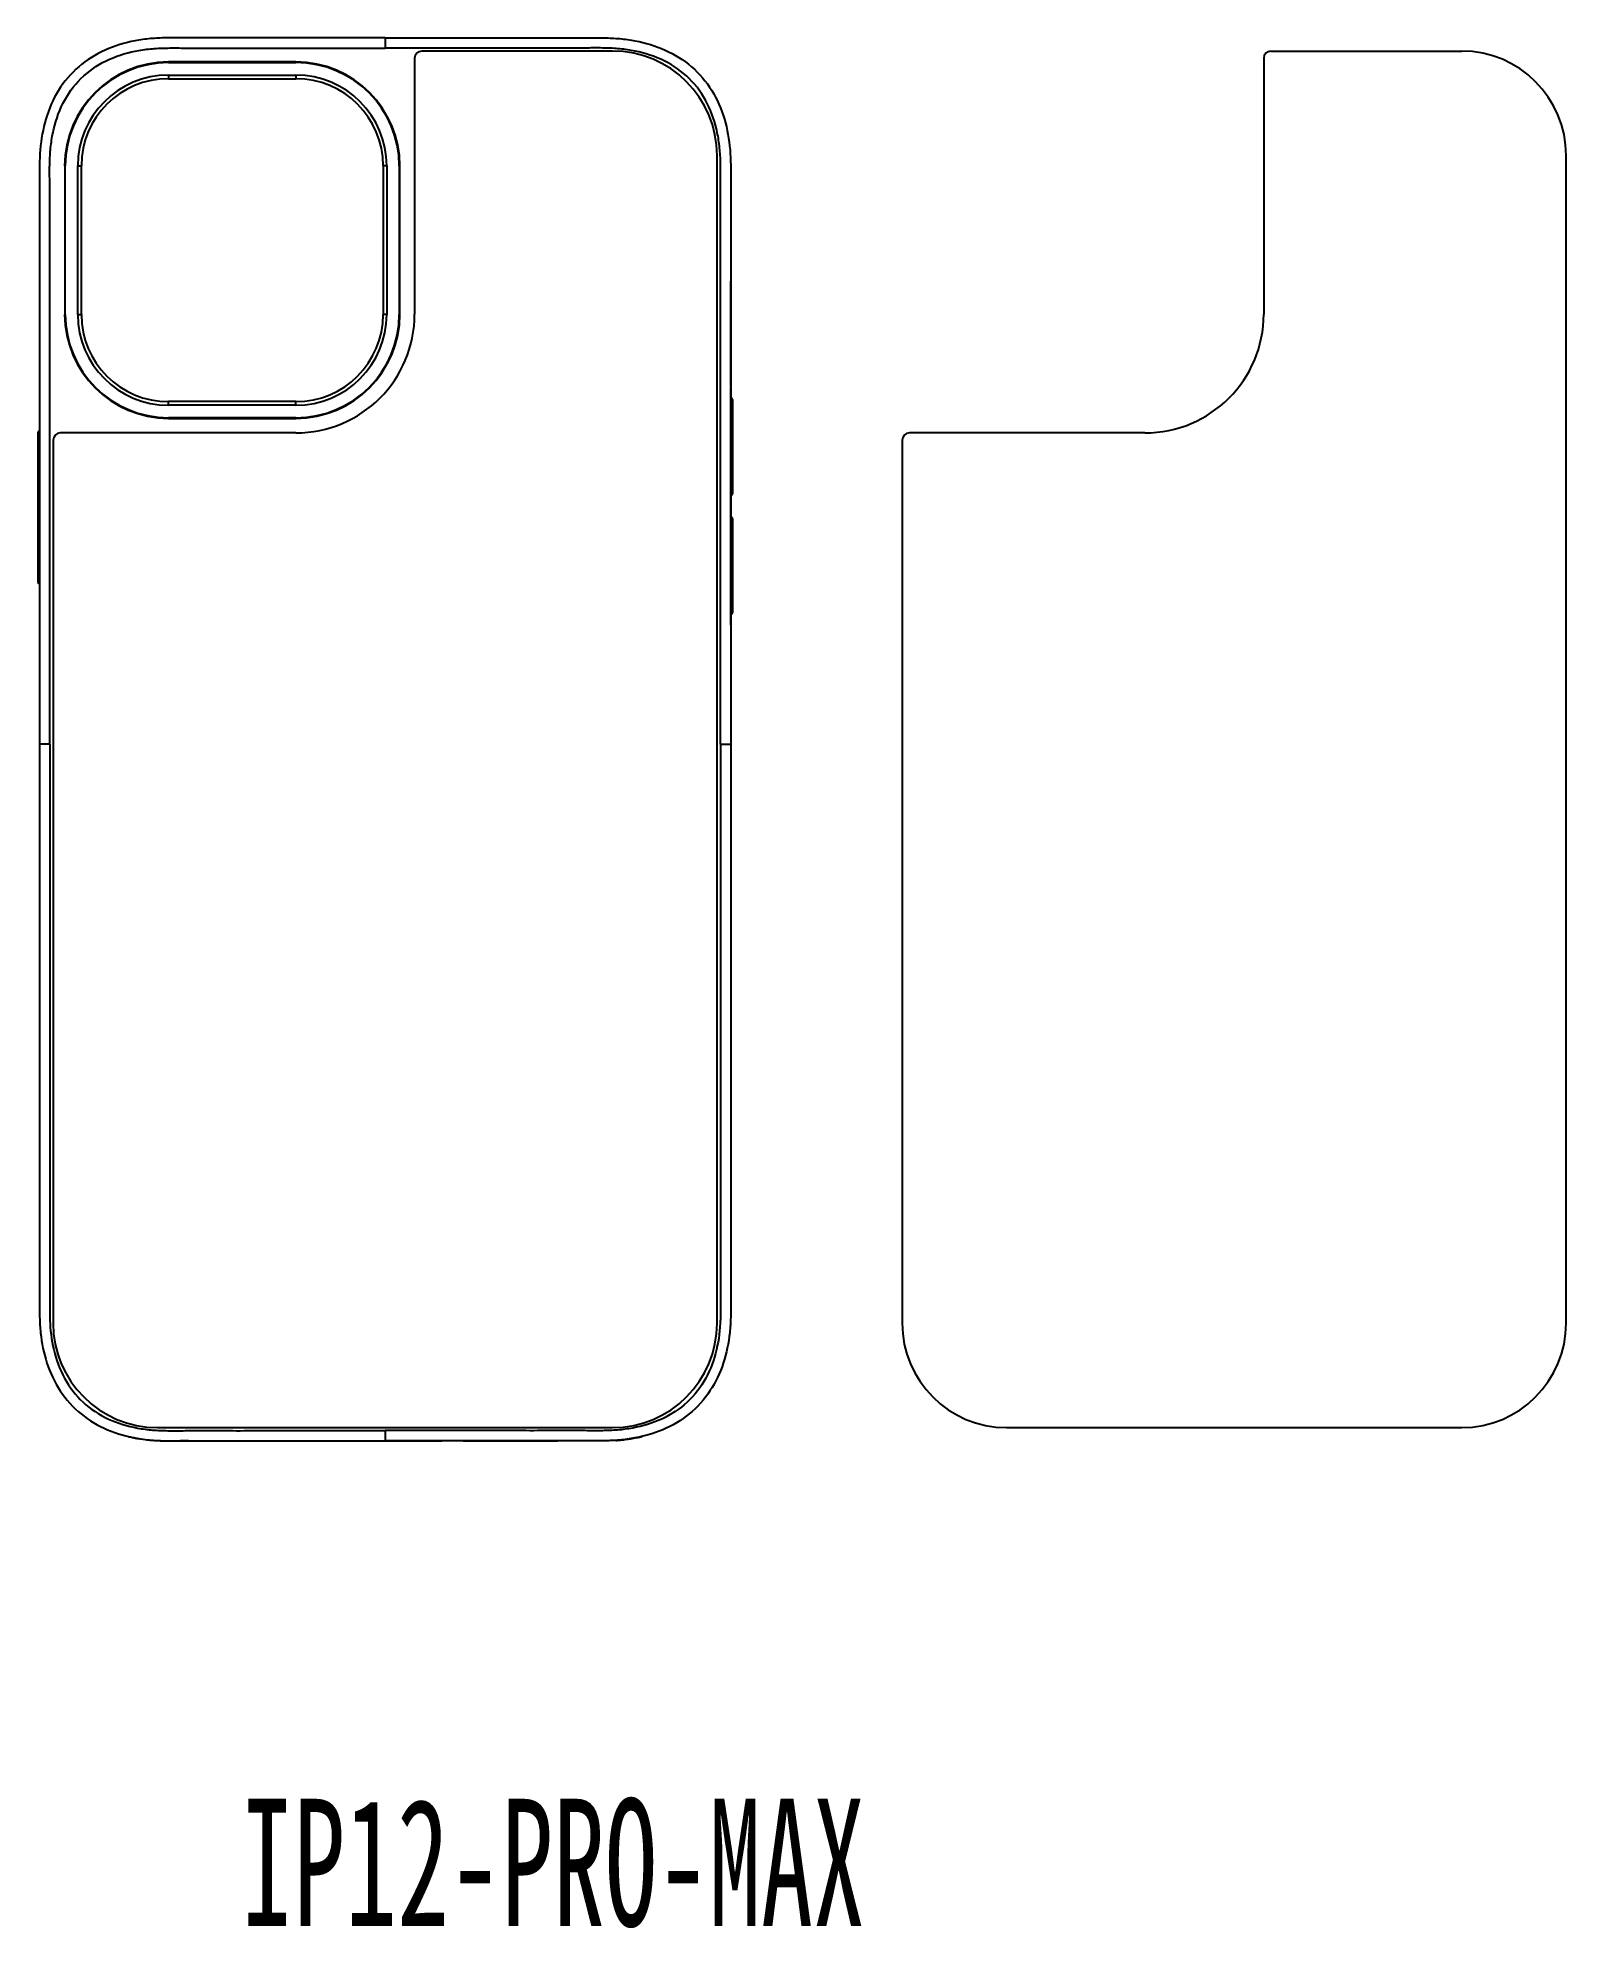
# Model space of a CAD drawing. Header units: millimetres. Extents: x 470 to 650, y 261 to 484.
import ezdxf

# ---------------------------------------------------------------- set-up
doc = ezdxf.new("R2010")
doc.units = ezdxf.units.MM
doc.header["$LTSCALE"] = 65.395
doc.layers.get('0').update_dxf_attribs({"linetype": 'CONTINUOUS'})
doc.styles.get("Standard").update_dxf_attribs({"font": 'txt', "width": 0.6})

msp = doc.modelspace()

# ---------------------------------------------------------------- linework, layer by layer
at = {"color": 7, "linetype": 'Continuous'}
for p, q in [((511.1, 483.9), (511.1, 482.7)), ((485.6, 481.06), (485.6, 480.99)), ((500.6, 481.06), (485.6, 481.06)), ((500.6, 480.99), (500.6, 481.06)), ((485.6, 480.99), (500.6, 480.99)), ((485.6, 479.51), (485.6, 479.09)), ((485.6, 479.51), (500.6, 479.51)), ((485.6, 479.09), (500.6, 479.09)), ((500.6, 479.51), (500.6, 479.09)), ((473.37, 468.82), (473.37, 451.32)), ((473.43, 468.82), (473.37, 468.82)), ((473.43, 451.32), (473.43, 468.82)), ((474.91, 451.32), (474.91, 468.82)), ((474.91, 468.82), (475.34, 468.82)), ((475.34, 451.32), (475.34, 468.82)), ((510.87, 468.82), (510.87, 451.32)), ((511.3, 468.82), (510.87, 468.82)), ((511.3, 468.82), (511.3, 451.32)), ((512.77, 468.82), (512.77, 451.32)), ((512.77, 468.82), (512.84, 468.82)), ((512.84, 451.32), (512.84, 468.82)), ((551.81, 455.24), (551.81, 455.24)), ((551.81, 455.22), (551.81, 455.24)), ((551.81, 454.59), (551.81, 455.22)), ((551.81, 452.79), (551.81, 454.59)), ((551.81, 445.29), (551.81, 452.79)), ((473.43, 451.32), (473.37, 451.32)), ((474.91, 451.32), (475.34, 451.32)), ((511.3, 451.32), (510.87, 451.32)), ((512.77, 451.32), (512.84, 451.32)), ((551.81, 443.39), (551.81, 445.29)), ((551.81, 443.1), (551.81, 443.39)), ((485.6, 440.63), (485.6, 441.05)), ((500.6, 441.05), (485.6, 441.05)), ((500.6, 440.63), (500.6, 441.05)), ((551.81, 442.91), (551.81, 443.1)), ((551.81, 442.85), (551.81, 442.91)), ((551.81, 442.85), (551.81, 442.85)), ((551.81, 442.85), (551.81, 442.78)), ((551.81, 442.78), (551.81, 442.72)), ((551.81, 440), (551.81, 442.72)), ((552.01, 441.26), (552.01, 441.3)), ((552.01, 441.3), (552.01, 440)), ((552.01, 441.25), (552.01, 441.26)), ((552.01, 440.95), (552.01, 441.25)), ((552.01, 440.57), (552.01, 440.95)), ((470.4, 438.83), (470.4, 436.11)), ((500.6, 440.63), (485.6, 440.63)), ((485.6, 439.15), (485.6, 439.08)), ((500.6, 439.15), (485.6, 439.15)), ((485.6, 439.08), (500.6, 439.08)), ((500.6, 439.15), (500.6, 439.08)), ((551.81, 439.5), (551.81, 440)), ((551.81, 439), (551.81, 439.5)), ((551.81, 432.48), (551.81, 439)), ((551.82, 440), (552.01, 440)), ((551.82, 439.5), (551.82, 440)), ((551.82, 439), (551.82, 439.5)), ((551.82, 432.48), (551.82, 439)), ((552.01, 440), (552.01, 440.57)), ((552.01, 431.48), (552.01, 440)), ((552.01, 440), (552.01, 431.48)), ((470.2, 437.37), (470.2, 437.31)), ((470.2, 437.37), (470.2, 436.11)), ((470.2, 437.31), (470.2, 437.13)), ((470.2, 437.13), (470.2, 436.49)), ((470.2, 436.49), (470.2, 436.11)), ((470.2, 436.11), (470.2, 421.07)), ((470.39, 436.11), (470.2, 436.11)), ((470.2, 436.11), (470.2, 421.07)), ((470.39, 436.11), (470.39, 435.65)), ((470.39, 435.65), (470.39, 435.16)), ((470.39, 435.16), (470.39, 422.02)), ((470.4, 436.11), (470.4, 435.65)), ((470.4, 435.65), (470.4, 435.16)), ((470.4, 435.16), (470.4, 422.02)), ((551.81, 431.98), (551.81, 432.48)), ((551.82, 431.98), (551.82, 432.48)), ((551.81, 425.48), (551.81, 431.98)), ((551.82, 431.48), (551.82, 431.98)), ((551.82, 429.99), (551.82, 431.48)), ((551.82, 431.48), (552.01, 431.48)), ((552.01, 431.1), (552.01, 431.48)), ((552.01, 431.48), (552.01, 430.19)), ((552.01, 430.44), (552.01, 431.1)), ((552.01, 430.26), (552.01, 430.44)), ((552.01, 430.19), (552.01, 430.26)), ((551.81, 424.98), (551.81, 425.48)), ((551.82, 425.98), (551.82, 427.47)), ((551.82, 425.98), (552.01, 425.98)), ((551.82, 425.48), (551.82, 425.98)), ((551.82, 424.98), (551.82, 425.48)), ((552.01, 427.24), (552.01, 427.28)), ((552.01, 427.28), (552.01, 425.98)), ((552.01, 427.23), (552.01, 427.24)), ((552.01, 426.93), (552.01, 427.23)), ((552.01, 426.55), (552.01, 426.93)), ((552.01, 425.98), (552.01, 426.55)), ((552.01, 417.46), (552.01, 425.98)), ((552.01, 425.98), (552.01, 417.46)), ((551.81, 418.46), (551.81, 424.98)), ((551.82, 418.46), (551.82, 424.98)), ((470.39, 421.07), (470.2, 421.07)), ((470.2, 421.07), (470.2, 420.52)), ((470.2, 421.07), (470.2, 419.81)), ((470.39, 422.02), (470.39, 421.54)), ((470.39, 421.54), (470.39, 421.07)), ((470.4, 422.02), (470.4, 421.54)), ((470.4, 421.54), (470.4, 421.07)), ((470.4, 421.07), (470.4, 418.36)), ((470.2, 420.52), (470.2, 420.16)), ((470.2, 420.16), (470.2, 419.86)), ((470.2, 419.85), (470.2, 419.81)), ((470.4, 418.36), (470.4, 400.71)), ((551.81, 417.96), (551.81, 418.46)), ((551.81, 417.46), (551.81, 417.96)), ((551.81, 414.75), (551.81, 417.46)), ((551.82, 417.96), (551.82, 418.46)), ((551.82, 417.46), (551.82, 417.96)), ((551.82, 417.46), (552.01, 417.46)), ((552.01, 417.08), (552.01, 417.46)), ((552.01, 417.46), (552.01, 416.17)), ((552.01, 416.42), (552.01, 417.08)), ((551.81, 414.75), (551.81, 400.71)), ((552.01, 416.24), (552.01, 416.42)), ((552.01, 416.17), (552.01, 416.24)), ((471.6, 400.71), (470.4, 400.71)), ((550.61, 400.71), (551.81, 400.71)), ((480.89, 319.13), (480.96, 319.11)), ((486.31, 318.62), (486.61, 318.62)), ((486.61, 318.62), (486.96, 318.62)), ((487.95, 318.63), (488.48, 318.63)), ((499.75, 318.62), (500.19, 318.62)), ((500.19, 318.62), (501.13, 318.62)), ((501.13, 318.62), (501.93, 318.62)), ((501.93, 318.62), (504.43, 318.62)), ((504.43, 318.62), (505.23, 318.62)), ((505.23, 318.62), (508.1, 318.63)), ((508.1, 318.63), (514.1, 318.63)), ((511.1, 319.83), (511.1, 318.63)), ((514.1, 318.63), (516.98, 318.62)), ((516.98, 318.62), (517.78, 318.62)), ((520.28, 318.62), (517.78, 318.62)), ((520.28, 318.62), (520.95, 318.62)), ((520.95, 318.62), (521.95, 318.62)), ((521.95, 318.62), (522.45, 318.62)), ((522.45, 318.62), (529.21, 318.63)), ((529.21, 318.63), (529.78, 318.63)), ((529.78, 318.63), (530.75, 318.62)), ((530.75, 318.62), (531.39, 318.62)), ((541.25, 319.11), (541.32, 319.13))]:
    msp.add_line(p, q, dxfattribs=at)
at = {"color": 6, "linetype": 'Continuous'}
for p, q in [((514.58, 481.49), (514.58, 451.36)), ((537.9, 482.34), (515.43, 482.34)), ((550.2, 332.49), (550.2, 470.04)), ((472, 436.51), (472, 332.49)), ((500.58, 437.36), (472.85, 437.36)), ((484.3, 320.19), (537.9, 320.19))]:
    msp.add_line(p, q, dxfattribs=at)
at = {"color": 2, "linetype": 'Continuous'}
for p, q in [((614.58, 481.49), (614.58, 451.36)), ((615.43, 482.34), (637.9, 482.34)), ((650.2, 332.49), (650.2, 470.04)), ((572, 436.51), (572, 332.49)), ((600.58, 437.36), (572.85, 437.36)), ((584.3, 320.19), (637.9, 320.19))]:
    msp.add_line(p, q, dxfattribs=at)
at = {"color": 7, "linetype": 'Continuous'}
for centre, radius, start, end in [((485.6, 468.82), 12.24, 90, 180), ((500.6, 468.82), 12.24, 0, 90), ((485.6, 468.82), 12.17, 90, 180), ((485.6, 468.82), 10.69, 90, 180), ((485.6, 468.82), 10.27, 90, 180), ((500.6, 468.82), 12.17, 0, 90), ((500.6, 468.82), 10.69, 0, 90), ((500.6, 468.82), 10.27, 360, 90), ((485.6, 451.32), 12.24, 180, 270), ((485.6, 451.32), 12.17, 180, 270), ((485.6, 451.32), 10.69, 180, 270), ((485.6, 451.32), 10.27, 180, 270), ((500.6, 451.32), 12.24, 270, 360), ((500.6, 451.32), 12.17, 270, 360), ((500.6, 451.32), 10.69, 270, 360), ((500.6, 451.32), 10.27, 270, 360), ((551.81, 441.3), 0.2, 0.0016, 87.0001), ((470.4, 437.37), 0.2, 93, 180.0007), ((551.81, 430.19), 0.2, 273.0001, 0.0011), ((551.81, 427.28), 0.2, 0.0016, 87.0001), ((470.4, 419.81), 0.2, 180.0001, 267), ((551.81, 416.17), 0.2, 273.0001, 0.0011), ((484.75, 335.54), 16.86, 256.5561, 256.7608), ((484.84, 335.91), 17.24, 257.0157, 258.8042), ((485.44, 340.35), 21.72, 265.773, 266.4692), ((485.4, 339.68), 21.05, 266.4688, 267.241), ((487.78, -19.07), 337.7, 89.9725, 90.1398), ((536.75, 340.58), 21.96, 274.0374, 274.2253), ((537.34, 336.08), 17.42, 281.203, 282.976), ((537.45, 335.54), 16.86, 283.2392, 283.4439)]:
    msp.add_arc(centre, radius, start, end, dxfattribs=at)
at = {"color": 6, "linetype": 'Continuous'}
for centre, radius, start, end in [((515.43, 481.49), 0.85, 90, 180), ((537.9, 470.04), 12.3, 0, 90), ((500.58, 451.36), 14, 270, 360), ((472.85, 436.51), 0.85, 90, 180), ((484.3, 332.49), 12.3, 180, 270), ((537.9, 332.49), 12.3, 270, 360)]:
    msp.add_arc(centre, radius, start, end, dxfattribs=at)
at = {"color": 2, "linetype": 'Continuous'}
for centre, radius, start, end in [((615.43, 481.49), 0.85, 90, 180), ((637.9, 470.04), 12.3, 0, 90), ((600.58, 451.36), 14, 270, 360), ((572.85, 436.51), 0.85, 90, 180), ((584.3, 332.49), 12.3, 180, 270), ((637.9, 332.49), 12.3, 270, 360)]:
    msp.add_arc(centre, radius, start, end, dxfattribs=at)
at = {"color": 7, "linetype": 'Continuous'}
for points, knots in [([(511.1, 483.9), (508.65, 483.9), (504.96, 483.9), (500.05, 483.9), (496.37, 483.9), (493.29, 483.9), (490.84, 483.9), (489, 483.9), (487.15, 483.9), (485.31, 483.91), (483.47, 483.84), (481.03, 483.51), (478.07, 482.62), (474.9, 480.65), (472.48, 477.8), (471.01, 474.38), (470.37, 470.73), (470.41, 467.04), (470.4, 463.35), (470.4, 458.44), (470.4, 452.3), (470.4, 444.93), (470.4, 437.56), (470.4, 430.19), (470.4, 422.82), (470.4, 413), (470.4, 405.63), (470.4, 400.71)], [0, 0, 0, 0, 0.062518, 0.093776, 0.125035, 0.156294, 0.171923, 0.187553, 0.203182, 0.218811, 0.234435, 0.250062, 0.281267, 0.312475, 0.343675, 0.374888, 0.406096, 0.437342, 0.468601, 0.49986, 0.562377, 0.624895, 0.687412, 0.74993, 0.812447, 0.874965, 1, 1, 1, 1]), ([(511.1, 483.9), (507.03, 483.9), (500.92, 483.9), (492.78, 483.9), (488.7, 483.9), (486.67, 483.9)], [0, 0, 0, 0, 0.5, 0.75, 1, 1, 1, 1]), ([(511.1, 483.9), (513.56, 483.9), (517.25, 483.9), (522.16, 483.9), (525.84, 483.9), (528.91, 483.9), (531.37, 483.9), (533.21, 483.9), (535.06, 483.9), (536.9, 483.91), (538.74, 483.84), (541.17, 483.51), (544.14, 482.62), (547.31, 480.65), (549.73, 477.8), (551.19, 474.38), (551.84, 470.73), (551.8, 467.04), (551.81, 463.35), (551.81, 458.44), (551.81, 452.3), (551.81, 444.93), (551.81, 437.56), (551.81, 430.19), (551.81, 422.82), (551.81, 413), (551.81, 405.63), (551.81, 400.71)], [0, 0, 0, 0, 0.062518, 0.093776, 0.125035, 0.156294, 0.171923, 0.187553, 0.203182, 0.218811, 0.234435, 0.250062, 0.281267, 0.312475, 0.343675, 0.374888, 0.406096, 0.437342, 0.468601, 0.49986, 0.562377, 0.624895, 0.687412, 0.74993, 0.812447, 0.874965, 1, 1, 1, 1]), ([(511.1, 483.9), (515.22, 483.9), (523.46, 483.91), (531.7, 483.9), (535.81, 483.9)], [0, 0, 0, 0, 0.5, 1, 1, 1, 1]), ([(471.6, 400.71), (471.6, 405.55), (471.6, 412.8), (471.6, 422.47), (471.6, 429.72), (471.6, 436.97), (471.6, 444.22), (471.6, 450.26), (471.6, 455.1), (471.6, 458.72), (471.6, 462.35), (471.61, 465.37), (471.59, 467.79), (471.59, 469.6), (471.73, 471.41), (472.16, 473.79), (473.2, 476.66), (475.47, 479.57), (478.58, 481.55), (481.51, 482.38), (483.91, 482.67), (485.73, 482.72), (487.54, 482.7), (489.35, 482.69), (491.16, 482.7), (493.58, 482.7), (496.6, 482.7), (500.23, 482.7), (505.06, 482.7), (508.69, 482.7), (511.1, 482.7)], [0, 0, 0, 0, 0.125021, 0.187532, 0.250043, 0.312553, 0.375064, 0.437575, 0.46883, 0.500086, 0.531341, 0.562594, 0.57823, 0.59386, 0.609491, 0.625136, 0.656352, 0.687527, 0.718708, 0.749937, 0.765579, 0.781203, 0.79684, 0.812471, 0.828096, 0.843722, 0.874979, 0.906234, 0.937489, 1, 1, 1, 1]), ([(550.61, 400.71), (550.61, 405.55), (550.61, 412.8), (550.61, 422.47), (550.61, 429.72), (550.61, 436.97), (550.61, 444.22), (550.61, 450.26), (550.61, 455.1), (550.61, 458.72), (550.61, 462.35), (550.59, 465.37), (550.62, 467.79), (550.62, 469.6), (550.48, 471.41), (550.05, 473.79), (549.01, 476.66), (546.74, 479.57), (543.63, 481.55), (540.7, 482.38), (538.3, 482.67), (536.48, 482.72), (534.67, 482.7), (532.86, 482.69), (531.04, 482.7), (528.63, 482.7), (525.61, 482.7), (521.98, 482.7), (517.15, 482.7), (513.52, 482.7), (511.1, 482.7)], [0, 0, 0, 0, 0.125021, 0.187532, 0.250043, 0.312553, 0.375064, 0.437575, 0.46883, 0.500086, 0.531341, 0.562594, 0.57823, 0.59386, 0.609491, 0.625136, 0.656352, 0.687527, 0.718708, 0.749937, 0.765579, 0.781203, 0.79684, 0.812471, 0.828096, 0.843722, 0.874979, 0.906234, 0.937489, 1, 1, 1, 1]), ([(470.4, 467.97), (470.4, 465.54), (470.4, 460.69), (470.4, 450.97), (470.4, 443.68), (470.4, 438.83)], [0, 0, 0, 0, 0.25, 0.5, 1, 1, 1, 1]), ([(470.4, 400.71), (470.4, 395.12), (470.4, 383.92), (470.4, 369.93), (470.4, 358.73), (470.4, 350.34), (470.4, 343.34), (470.4, 338.44), (470.4, 335.64), (470.39, 334.24), (470.4, 333.54)], [0, 0, 0, 0, 0.25, 0.5, 0.625, 0.75, 0.875, 0.9375, 0.96875, 1, 1, 1, 1]), ([(470.4, 400.71), (470.4, 395.85), (470.4, 388.55), (470.4, 378.81), (470.4, 371.51), (470.4, 364.21), (470.4, 356.91), (470.4, 350.83), (470.4, 345.96), (470.4, 342.31), (470.4, 338.66), (470.41, 335.62), (470.39, 333.18), (470.53, 330.75), (471.14, 327.75), (472.69, 324.41), (475.17, 321.65), (478.36, 319.78), (481.31, 318.97), (483.73, 318.67), (485.55, 318.62), (487.38, 318.63), (489.81, 318.63), (492.85, 318.63), (496.5, 318.63), (500.15, 318.63), (505.02, 318.63), (508.67, 318.63), (511.1, 318.63)], [0, 0, 0, 0, 0.125033, 0.18755, 0.250067, 0.312583, 0.3751, 0.437617, 0.468875, 0.500133, 0.531392, 0.56265, 0.578278, 0.593903, 0.625108, 0.656324, 0.687524, 0.718736, 0.749941, 0.765568, 0.781192, 0.796821, 0.81245, 0.843708, 0.874967, 0.906225, 0.937483, 1, 1, 1, 1]), ([(471.6, 400.71), (471.6, 395.93), (471.6, 388.74), (471.6, 379.17), (471.6, 371.99), (471.6, 364.8), (471.6, 357.62), (471.6, 350.44), (471.6, 344.45), (471.6, 339.67), (471.61, 336.67), (471.59, 334.28), (471.62, 331.88), (472.05, 328.9), (473.39, 325.53), (475.73, 322.72), (478.87, 320.86), (481.79, 320.09), (484.17, 319.84), (485.97, 319.81), (487.76, 319.83), (489.56, 319.83), (491.35, 319.83), (493.75, 319.82), (496.74, 319.83), (500.33, 319.83), (505.12, 319.83), (508.71, 319.83), (511.1, 319.83)], [0, 0, 0, 0, 0.125025, 0.187538, 0.250051, 0.312563, 0.375076, 0.437589, 0.500102, 0.531358, 0.562612, 0.578251, 0.593879, 0.625119, 0.656332, 0.687509, 0.718697, 0.749931, 0.765572, 0.781198, 0.796834, 0.812464, 0.828091, 0.843718, 0.874975, 0.906231, 0.937487, 1, 1, 1, 1]), ([(551.81, 400.71), (551.81, 395.85), (551.81, 388.55), (551.81, 378.81), (551.81, 371.51), (551.81, 364.21), (551.81, 356.91), (551.81, 350.83), (551.81, 345.96), (551.81, 342.31), (551.81, 338.66), (551.8, 335.62), (551.82, 333.18), (551.68, 330.75), (551.07, 327.75), (549.52, 324.41), (547.04, 321.65), (543.85, 319.78), (540.9, 318.97), (538.48, 318.67), (536.66, 318.62), (534.83, 318.63), (532.4, 318.63), (529.36, 318.63), (525.71, 318.63), (522.06, 318.63), (517.19, 318.63), (513.54, 318.63), (511.1, 318.63)], [0, 0, 0, 0, 0.125033, 0.18755, 0.250067, 0.312583, 0.3751, 0.437617, 0.468875, 0.500133, 0.531392, 0.56265, 0.578278, 0.593903, 0.625108, 0.656324, 0.687524, 0.718736, 0.749941, 0.765568, 0.781192, 0.796821, 0.81245, 0.843708, 0.874967, 0.906225, 0.937483, 1, 1, 1, 1]), ([(550.61, 400.71), (550.61, 395.93), (550.61, 388.74), (550.61, 379.17), (550.61, 371.99), (550.61, 364.8), (550.61, 357.62), (550.61, 350.44), (550.61, 344.45), (550.61, 339.67), (550.6, 336.67), (550.62, 334.28), (550.59, 331.88), (550.16, 328.9), (548.81, 325.53), (546.47, 322.72), (543.34, 320.86), (540.42, 320.09), (538.04, 319.84), (536.24, 319.81), (534.45, 319.83), (532.65, 319.83), (530.86, 319.83), (528.46, 319.82), (525.47, 319.83), (521.88, 319.83), (517.09, 319.83), (513.5, 319.83), (511.1, 319.83)], [0, 0, 0, 0, 0.125025, 0.187538, 0.250051, 0.312563, 0.375076, 0.437589, 0.500102, 0.531358, 0.562612, 0.578251, 0.593879, 0.625119, 0.656332, 0.687509, 0.718697, 0.749931, 0.765572, 0.781198, 0.796834, 0.812464, 0.828091, 0.843718, 0.874975, 0.906231, 0.937487, 1, 1, 1, 1]), ([(551.81, 400.71), (551.81, 395.12), (551.81, 383.92), (551.81, 369.93), (551.81, 358.73), (551.81, 350.34), (551.81, 343.34), (551.81, 338.44), (551.81, 335.64), (551.82, 334.24), (551.81, 333.54)], [0, 0, 0, 0, 0.25, 0.5, 0.625, 0.75, 0.875, 0.9375, 0.96875, 1, 1, 1, 1]), ([(481.49, 319), (481.62, 318.97), (482.2, 318.86), (482.79, 318.78), (483.23, 318.74)], [0, 0, 0, 0, 0.237268, 1, 1, 1, 1]), ([(483.23, 318.74), (483.38, 318.72), (483.44, 318.72), (483.89, 318.67), (483.84, 318.68)], [0, 0, 0, 0, 0.734322, 1, 1, 1, 1]), ([(538.37, 318.68), (538.32, 318.67), (538.77, 318.72), (538.83, 318.72), (538.97, 318.74)], [0, 0, 0, 0, 0.265666, 1, 1, 1, 1]), ([(538.97, 318.74), (539.11, 318.75), (539.7, 318.82), (540.28, 318.91), (540.72, 319)], [0, 0, 0, 0, 0.237606, 1, 1, 1, 1])]:
    msp.add_open_spline(points, degree=3, knots=knots, dxfattribs=at)
for points in [[(551.81, 467.86), (551.8, 463.66), (551.81, 459.45), (551.81, 455.24)], [(484.38, 318.65), (485.02, 318.62), (485.67, 318.62), (486.31, 318.62)], [(488.48, 318.63), (492.24, 318.62), (496, 318.62), (499.75, 318.62)], [(536.16, 318.62), (534.57, 318.62), (532.98, 318.62), (531.39, 318.62)], [(538.3, 318.68), (537.59, 318.63), (536.87, 318.62), (536.16, 318.62)]]:
    msp.add_open_spline(points, degree=3, dxfattribs=at)

# ---------------------------------------------------------------- texts
at = {"color": 3, "insert": (494.15, 276.46), "char_height": 15, "attachment_point": 1}
msp.add_mtext_dynamic_manual_height_columns('{\\fFangSong|b0|i0|c0|p49;IP12-PRO-MAX}', width=224.3776, gutter_width=1, heights=[0], dxfattribs=at)

doc.saveas('drawing.dxf')
